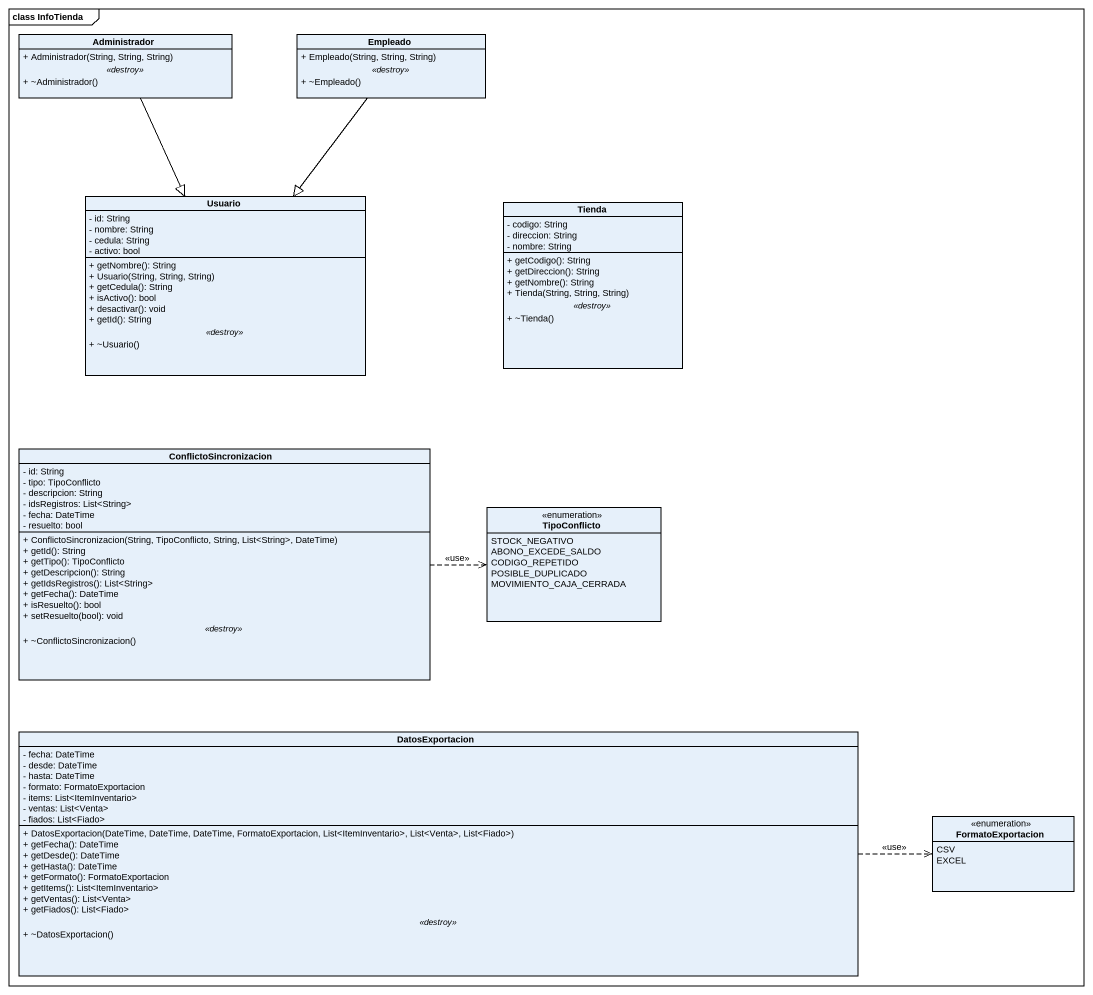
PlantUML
@startuml
mainframe class InfoTienda
hide circle
hide empty members
skinparam classAttributeIconSize 0
class Administrador {
  + Administrador(String, String, String)
  .. <<destroy>> ..
  + ~Administrador()
}
class Empleado {
  + Empleado(String, String, String)
  .. <<destroy>> ..
  + ~Empleado()
}
class Usuario {
  - id: String
  - nombre: String
  - cedula: String
  - activo: bool
  --
  + getNombre(): String
  + Usuario(String, String, String)
  + getCedula(): String
  + isActivo(): bool
  + desactivar(): void
  + getId(): String
  .. <<destroy>> ..
  + ~Usuario()
}
class Tienda {
  - codigo: String
  - direccion: String
  - nombre: String
  --
  + getCodigo(): String
  + getDireccion(): String
  + getNombre(): String
  + Tienda(String, String, String)
  .. <<destroy>> ..
  + ~Tienda()
}
class ConflictoSincronizacion {
  - id: String
  - tipo: TipoConflicto
  - descripcion: String
  - idsRegistros: List<String>
  - fecha: DateTime
  - resuelto: bool
  --
  + ConflictoSincronizacion(String, TipoConflicto, String, List<String>, DateTime)
  + getId(): String
  + getTipo(): TipoConflicto
  + getDescripcion(): String
  + getIdsRegistros(): List<String>
  + getFecha(): DateTime
  + isResuelto(): bool
  + setResuelto(bool): void
  .. <<destroy>> ..
  + ~ConflictoSincronizacion()
}
enum TipoConflicto {
  STOCK_NEGATIVO
  ABONO_EXCEDE_SALDO
  CODIGO_REPETIDO
  POSIBLE_DUPLICADO
  MOVIMIENTO_CAJA_CERRADA
}
class DatosExportacion {
  - fecha: DateTime
  - desde: DateTime
  - hasta: DateTime
  - formato: FormatoExportacion
  - items: List<ItemInventario>
  - ventas: List<Venta>
  - fiados: List<Fiado>
  --
  + DatosExportacion(DateTime, DateTime, DateTime, FormatoExportacion, List<ItemInventario>, List<Venta>, List<Fiado>)
  + getFecha(): DateTime
  + getDesde(): DateTime
  + getHasta(): DateTime
  + getFormato(): FormatoExportacion
  + getItems(): List<ItemInventario>
  + getVentas(): List<Venta>
  + getFiados(): List<Fiado>
  .. <<destroy>> ..
  + ~DatosExportacion()
}
enum FormatoExportacion {
  CSV
  EXCEL
}
Administrador --|> Usuario
Empleado --|> Usuario
ConflictoSincronizacion .right.> TipoConflicto : <<use>>
DatosExportacion .right.> FormatoExportacion : <<use>>
@enduml
